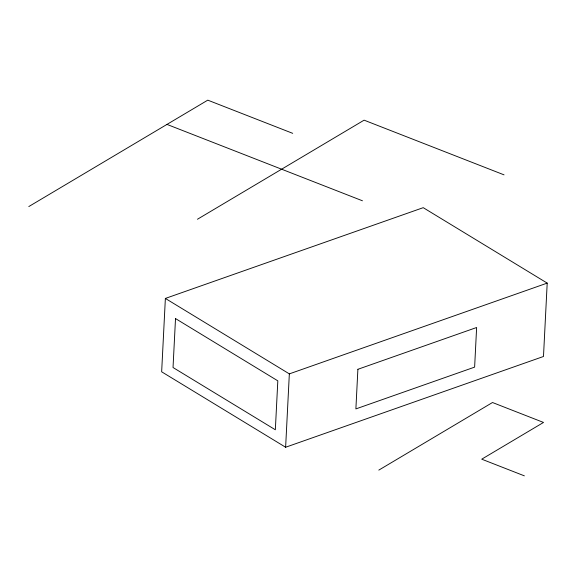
<?xml version="1.0" encoding="UTF-8"?>
<svg xmlns="http://www.w3.org/2000/svg" width="576" height="576" viewBox="0 0 576 576"><rect width="100%" height="100%" fill="white"/><g stroke="black" fill="none" stroke-linecap="round" stroke-linejoin="round"><path stroke-width="0.86" d="M165.37 298.433L161.654 371.801L285.624 447.242L543.485 356.486L547.2 283.111L423.23 207.67L165.37 298.433L289.339 373.874L547.2 283.111M285.624 447.242L289.339 373.874M28.8 206.561L207.778 100.152L292.709 133.337M197.446 219.254L364.097 120.168L504.043 174.852M378.814 470.11L492.509 402.516L543.514 422.446L481.723 459.187L524.369 475.848M166.982 124.409L362.455 200.786M175.514 318.578L173.03 367.517L275.342 429.775L277.819 380.837L175.514 318.578M357.89 369.295L355.882 408.91L474.624 367.121L476.626 327.506L357.89 369.295"/></g></svg>
